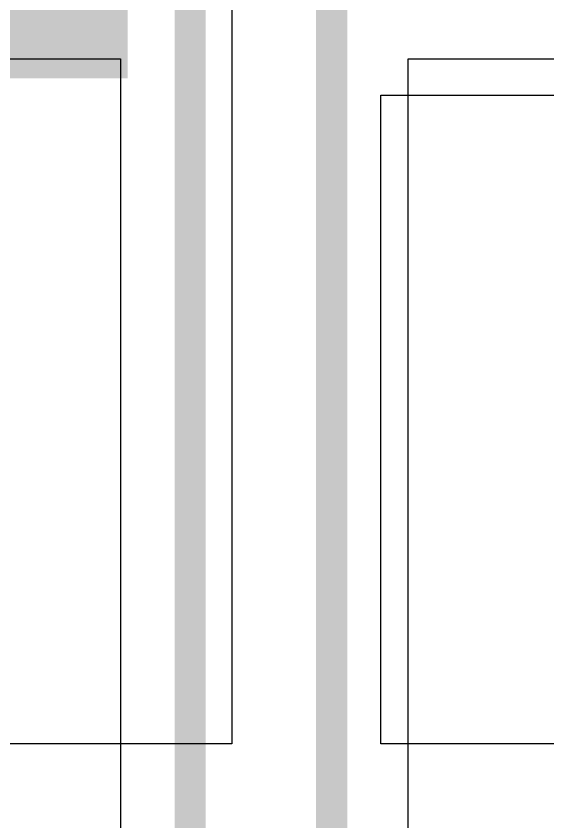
# Model space of a CAD drawing. Header units: inches. Extents: x -4 to 5258, y -4 to 5281.
# Drawn here: x 64.126 to 66.291, y 15.307 to 18.589 of the extents above; entities that cross this region are included whole.
import ezdxf

# ---------------------------------------------------------------- set-up
doc = ezdxf.new("R2010")
doc.units = ezdxf.units.IN
for name, color, linetype in [('Layer 2', 76, 'Continuous'), ('Top Layer', 1, 'Continuous'), ('Top Overlay', 2, 'Continuous')]:
    doc.layers.add(name, color=color, linetype=linetype)

# ---------------------------------------------------------------- blocks, each defined once
blk = doc.blocks.new('SOIC_8_19')
at = {"layer": 'Top Overlay'}
blk.add_hatch(color=2, dxfattribs=at).paths.add_polyline_path([(-1.8278, 1.5748), (-1.4976, 1.5748), (-1.4976, 2.2352), (-1.8278, 2.2352)])
blk.add_lwpolyline([(1.9906, 2.4892, 0.127, 0.127, 0), (-1.9906, 2.4892, 0.127, 0.127, 0)], format="xyseb", dxfattribs=at)
blk = doc.blocks.new('SOIC_8_21')
at = {"layer": 'Top Overlay'}
blk.add_lwpolyline([(1.9906, -2.4892, 0.127, 0.127, 0), (-1.9906, -2.4892, 0.127, 0.127, 0)], format="xyseb", dxfattribs=at)

msp = doc.modelspace()

# ---------------------------------------------------------------- linework, layer by layer
at = {"layer": 'Layer 2'}
for p, q in [((59.8563, 18.4147), (64.5505, 18.4147)), ((64.5505, 18.4147), (64.5505, 13.3398)), ((65.7222, 13.3398), (65.7222, 18.4147)), ((65.7222, 18.4147), (70.3947, 18.4147))]:
    msp.add_line(p, q, dxfattribs=at)
at = {"layer": 'Top Layer'}
for p, q in [((65.0045, 28.0522), (65.0045, 15.6245)), ((65.611, 15.6245), (65.611, 18.2669)), ((65.611, 18.2669), (66.5548, 18.2669)), ((65.0045, 15.6245), (62.1564, 15.6245)), ((68.0904, 15.6245), (65.611, 15.6245))]:
    msp.add_line(p, q, dxfattribs=at)

# ---------------------------------------------------------------- block references
at = {"rotation": 270}
for name, p in [('SOIC_8_19', (62.3455, 16.838)), ('SOIC_8_21', (67.8996, 16.838))]:
    msp.add_blockref(name, p, dxfattribs=at)

doc.saveas('drawing.dxf')
